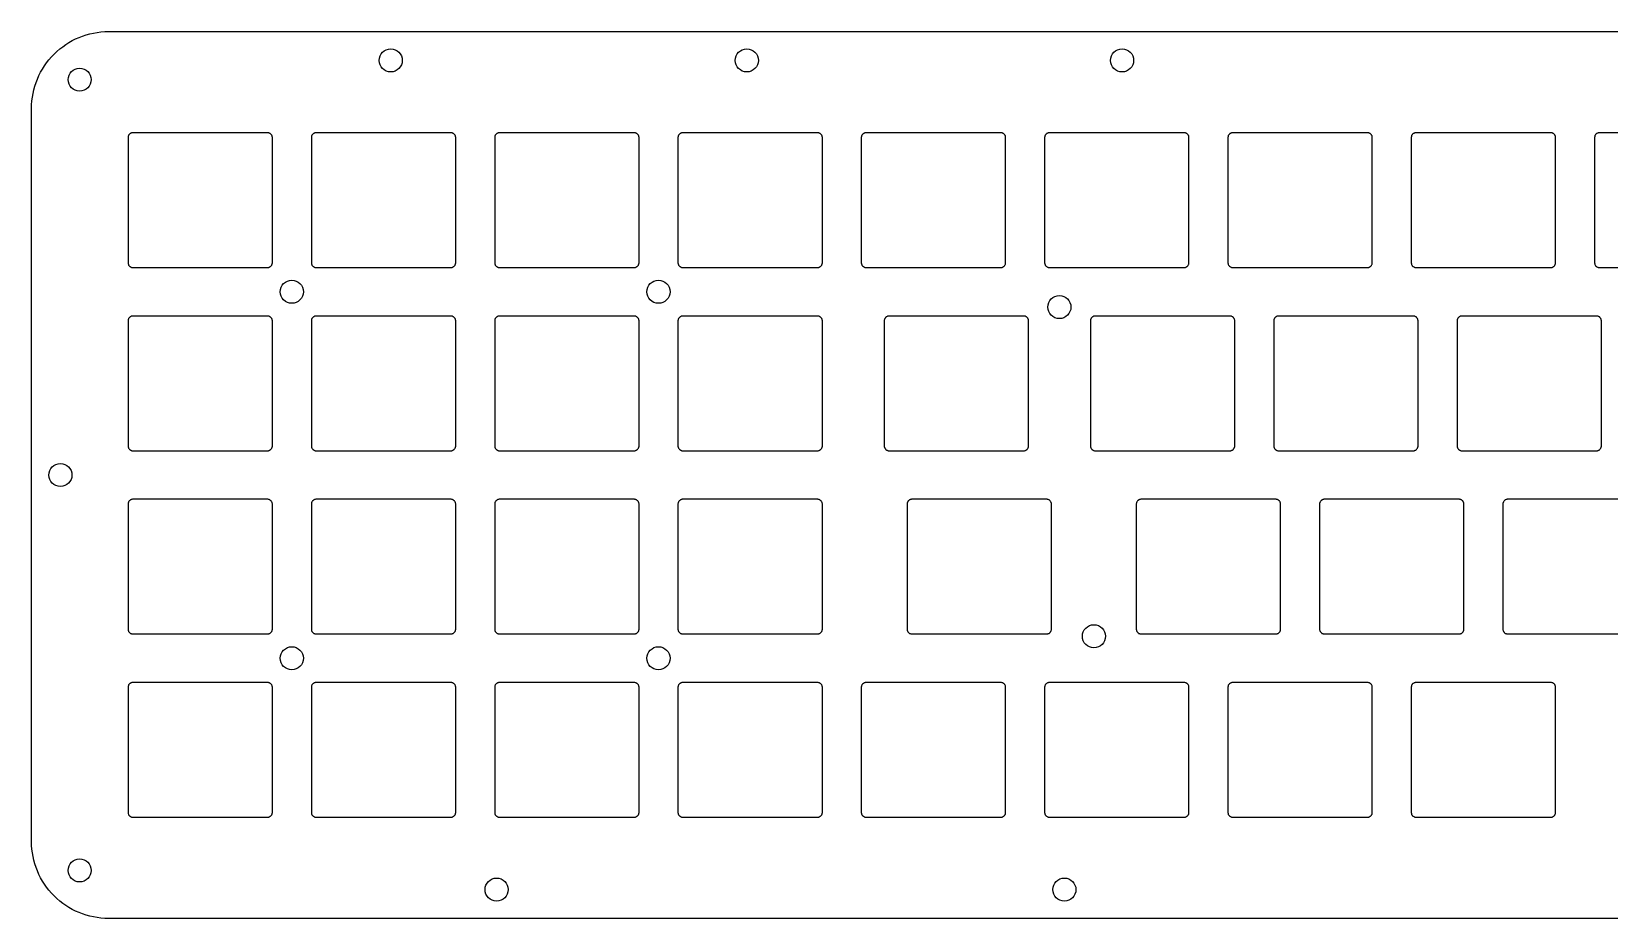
# Model space of a CAD drawing. Header units: millimetres. Extents: x -87 to 244, y 14 to 106.
# Drawn here: x -86.7 to 77.2, y 13.7 to 105.9 of the extents above; entities that cross this region are included whole.
import ezdxf

# ---------------------------------------------------------------- set-up
doc = ezdxf.new("R2010")
doc.units = ezdxf.units.MM
doc.layers.add('2D$guides', color=12, linetype='Continuous', true_color=0xc80000)
doc.layers.add('Default', color=18, linetype='Continuous', true_color=0x000000)

# ---------------------------------------------------------------- blocks, each defined once
blk = doc.blocks.new('screw hole M2 2.3mm')
at = {"layer": 'Default'}
blk.add_circle((0, 0), 1.2, dxfattribs=at)

msp = doc.modelspace()

# ---------------------------------------------------------------- linework, layer by layer
at = {"layer": '2D$guides'}
for p, q in [((-78.74, 105.85, 7), (235.59, 105.85, 7)), ((235.59, 13.65, 7), (-78.74, 13.65, 7))]:
    msp.add_line(p, q, dxfattribs=at)
for points in [[(-86.74, 21.65), (-86.74, 97.85)], [(90.19, 95.33), (76.19, 95.33), (76.14, 95.33), (76.1, 95.32), (76.06, 95.31), (76.02, 95.3), (75.98, 95.28), (75.94, 95.26), (75.9, 95.24), (75.87, 95.21), (75.83, 95.18), (75.8, 95.15), (75.78, 95.11), (75.75, 95.08), (75.73, 95.04), (75.72, 95), (75.7, 94.96), (75.7, 94.91), (75.69, 94.87), (75.69, 94.83), (75.69, 81.83), (75.69, 81.78), (75.7, 81.74), (75.7, 81.7), (75.72, 81.66), (75.73, 81.62), (75.75, 81.58), (75.78, 81.54), (75.8, 81.51), (75.83, 81.47), (75.87, 81.44), (75.9, 81.42), (75.94, 81.39), (75.98, 81.37), (76.02, 81.36), (76.06, 81.34), (76.1, 81.33), (76.14, 81.33), (76.19, 81.33), (90.19, 81.33)], [(80.66, 57.23), (66.66, 57.23), (66.62, 57.23), (66.58, 57.22), (66.53, 57.21), (66.49, 57.2), (66.45, 57.18), (66.41, 57.16), (66.38, 57.14), (66.34, 57.11), (66.31, 57.08), (66.28, 57.05), (66.25, 57.01), (66.23, 56.98), (66.21, 56.94), (66.19, 56.9), (66.18, 56.86), (66.17, 56.81), (66.16, 56.77), (66.16, 56.73), (66.16, 43.73), (66.16, 43.68), (66.17, 43.64), (66.18, 43.6), (66.19, 43.56), (66.21, 43.52), (66.23, 43.48), (66.25, 43.44), (66.28, 43.41), (66.31, 43.37), (66.34, 43.34), (66.38, 43.32), (66.41, 43.29), (66.45, 43.27), (66.49, 43.26), (66.53, 43.24), (66.58, 43.23), (66.62, 43.23), (66.66, 43.23), (80.66, 43.23)]]:
    msp.add_lwpolyline(points, dxfattribs=at)
for points in [[(-62.21, 81.33), (-62.17, 81.33), (-62.13, 81.33), (-62.08, 81.34), (-62.04, 81.36), (-62, 81.37), (-61.96, 81.39), (-61.93, 81.42), (-61.89, 81.44), (-61.86, 81.47), (-61.83, 81.51), (-61.8, 81.54), (-61.78, 81.58), (-61.76, 81.62), (-61.74, 81.66), (-61.73, 81.7), (-61.72, 81.74), (-61.71, 81.78), (-61.71, 81.83), (-61.71, 94.83), (-61.71, 94.87), (-61.72, 94.91), (-61.73, 94.96), (-61.74, 95), (-61.76, 95.04), (-61.78, 95.08), (-61.8, 95.11), (-61.83, 95.15), (-61.86, 95.18), (-61.89, 95.21), (-61.93, 95.24), (-61.96, 95.26), (-62, 95.28), (-62.04, 95.3), (-62.08, 95.31), (-62.13, 95.32), (-62.17, 95.33), (-62.21, 95.33), (-76.21, 95.33), (-76.26, 95.33), (-76.3, 95.32), (-76.34, 95.31), (-76.38, 95.3), (-76.42, 95.28), (-76.46, 95.26), (-76.5, 95.24), (-76.53, 95.21), (-76.57, 95.18), (-76.6, 95.15), (-76.62, 95.11), (-76.65, 95.08), (-76.67, 95.04), (-76.68, 95), (-76.7, 94.96), (-76.7, 94.91), (-76.71, 94.87), (-76.71, 94.83), (-76.71, 81.83), (-76.71, 81.78), (-76.7, 81.74), (-76.7, 81.7), (-76.68, 81.66), (-76.67, 81.62), (-76.65, 81.58), (-76.62, 81.54), (-76.6, 81.51), (-76.57, 81.47), (-76.53, 81.44), (-76.5, 81.42), (-76.46, 81.39), (-76.42, 81.37), (-76.38, 81.36), (-76.34, 81.34), (-76.3, 81.33), (-76.26, 81.33), (-76.21, 81.33)], [(-42.66, 81.83), (-42.66, 94.83), (-42.66, 94.87), (-42.67, 94.91), (-42.68, 94.96), (-42.69, 95), (-42.71, 95.04), (-42.73, 95.08), (-42.75, 95.11), (-42.78, 95.15), (-42.81, 95.18), (-42.84, 95.21), (-42.88, 95.24), (-42.91, 95.26), (-42.95, 95.28), (-42.99, 95.3), (-43.03, 95.31), (-43.08, 95.32), (-43.12, 95.33), (-43.16, 95.33), (-57.16, 95.33), (-57.21, 95.33), (-57.25, 95.32), (-57.29, 95.31), (-57.33, 95.3), (-57.37, 95.28), (-57.41, 95.26), (-57.45, 95.24), (-57.48, 95.21), (-57.52, 95.18), (-57.55, 95.15), (-57.57, 95.11), (-57.6, 95.08), (-57.62, 95.04), (-57.63, 95), (-57.65, 94.96), (-57.65, 94.91), (-57.66, 94.87), (-57.66, 94.83), (-57.66, 81.83), (-57.66, 81.78), (-57.65, 81.74), (-57.65, 81.7), (-57.63, 81.66), (-57.62, 81.62), (-57.6, 81.58), (-57.57, 81.54), (-57.55, 81.51), (-57.52, 81.47), (-57.48, 81.44), (-57.45, 81.42), (-57.41, 81.39), (-57.37, 81.37), (-57.33, 81.36), (-57.29, 81.34), (-57.25, 81.33), (-57.21, 81.33), (-57.16, 81.33), (-43.16, 81.33), (-43.12, 81.33), (-43.08, 81.33), (-43.03, 81.34), (-42.99, 81.36), (-42.95, 81.37), (-42.91, 81.39), (-42.88, 81.42), (-42.84, 81.44), (-42.81, 81.47), (-42.78, 81.51), (-42.75, 81.54), (-42.73, 81.58), (-42.71, 81.62), (-42.69, 81.66), (-42.68, 81.7), (-42.67, 81.74), (-42.66, 81.78)], [(-23.61, 81.83), (-23.61, 94.83), (-23.61, 94.87), (-23.62, 94.91), (-23.63, 94.96), (-23.64, 95), (-23.66, 95.04), (-23.68, 95.08), (-23.7, 95.11), (-23.73, 95.15), (-23.76, 95.18), (-23.79, 95.21), (-23.83, 95.24), (-23.86, 95.26), (-23.9, 95.28), (-23.94, 95.3), (-23.98, 95.31), (-24.03, 95.32), (-24.07, 95.33), (-24.11, 95.33), (-38.11, 95.33), (-38.16, 95.33), (-38.2, 95.32), (-38.24, 95.31), (-38.28, 95.3), (-38.32, 95.28), (-38.36, 95.26), (-38.4, 95.24), (-38.43, 95.21), (-38.47, 95.18), (-38.5, 95.15), (-38.52, 95.11), (-38.55, 95.08), (-38.57, 95.04), (-38.58, 95), (-38.6, 94.96), (-38.6, 94.91), (-38.61, 94.87), (-38.61, 94.83), (-38.61, 81.83), (-38.61, 81.78), (-38.6, 81.74), (-38.6, 81.7), (-38.58, 81.66), (-38.57, 81.62), (-38.55, 81.58), (-38.52, 81.54), (-38.5, 81.51), (-38.47, 81.47), (-38.43, 81.44), (-38.4, 81.42), (-38.36, 81.39), (-38.32, 81.37), (-38.28, 81.36), (-38.24, 81.34), (-38.2, 81.33), (-38.16, 81.33), (-38.11, 81.33), (-24.11, 81.33), (-24.07, 81.33), (-24.03, 81.33), (-23.98, 81.34), (-23.94, 81.36), (-23.9, 81.37), (-23.86, 81.39), (-23.83, 81.42), (-23.79, 81.44), (-23.76, 81.47), (-23.73, 81.51), (-23.7, 81.54), (-23.68, 81.58), (-23.66, 81.62), (-23.64, 81.66), (-23.63, 81.7), (-23.62, 81.74), (-23.61, 81.78)], [(-19.06, 95.33), (-19.11, 95.33), (-19.15, 95.32), (-19.19, 95.31), (-19.23, 95.3), (-19.27, 95.28), (-19.31, 95.26), (-19.35, 95.24), (-19.38, 95.21), (-19.42, 95.18), (-19.45, 95.15), (-19.47, 95.11), (-19.5, 95.08), (-19.52, 95.04), (-19.53, 95), (-19.55, 94.96), (-19.55, 94.91), (-19.56, 94.87), (-19.56, 94.83), (-19.56, 81.83), (-19.56, 81.78), (-19.55, 81.74), (-19.55, 81.7), (-19.53, 81.66), (-19.52, 81.62), (-19.5, 81.58), (-19.47, 81.54), (-19.45, 81.51), (-19.42, 81.47), (-19.38, 81.44), (-19.35, 81.42), (-19.31, 81.39), (-19.27, 81.37), (-19.23, 81.36), (-19.19, 81.34), (-19.15, 81.33), (-19.11, 81.33), (-19.06, 81.33), (-5.06, 81.33), (-5.02, 81.33), (-4.98, 81.33), (-4.93, 81.34), (-4.89, 81.36), (-4.85, 81.37), (-4.81, 81.39), (-4.78, 81.42), (-4.74, 81.44), (-4.71, 81.47), (-4.68, 81.51), (-4.65, 81.54), (-4.63, 81.58), (-4.61, 81.62), (-4.59, 81.66), (-4.58, 81.7), (-4.57, 81.74), (-4.56, 81.78), (-4.56, 81.83), (-4.56, 94.83), (-4.56, 94.87), (-4.57, 94.91), (-4.58, 94.96), (-4.59, 95), (-4.61, 95.04), (-4.63, 95.08), (-4.65, 95.11), (-4.68, 95.15), (-4.71, 95.18), (-4.74, 95.21), (-4.78, 95.24), (-4.81, 95.26), (-4.85, 95.28), (-4.89, 95.3), (-4.93, 95.31), (-4.98, 95.32), (-5.02, 95.33), (-5.06, 95.33)], [(-0.01, 95.33), (-0.06, 95.33), (-0.1, 95.32), (-0.14, 95.31), (-0.18, 95.3), (-0.22, 95.28), (-0.26, 95.26), (-0.3, 95.24), (-0.33, 95.21), (-0.37, 95.18), (-0.4, 95.15), (-0.42, 95.11), (-0.45, 95.08), (-0.47, 95.04), (-0.48, 95), (-0.5, 94.96), (-0.5, 94.91), (-0.51, 94.87), (-0.51, 94.83), (-0.51, 81.83), (-0.51, 81.78), (-0.5, 81.74), (-0.5, 81.7), (-0.48, 81.66), (-0.47, 81.62), (-0.45, 81.58), (-0.42, 81.54), (-0.4, 81.51), (-0.37, 81.47), (-0.33, 81.44), (-0.3, 81.42), (-0.26, 81.39), (-0.22, 81.37), (-0.18, 81.36), (-0.14, 81.34), (-0.1, 81.33), (-0.06, 81.33), (-0.01, 81.33), (13.99, 81.33), (14.03, 81.33), (14.07, 81.33), (14.12, 81.34), (14.16, 81.36), (14.2, 81.37), (14.24, 81.39), (14.27, 81.42), (14.31, 81.44), (14.34, 81.47), (14.37, 81.51), (14.4, 81.54), (14.42, 81.58), (14.44, 81.62), (14.46, 81.66), (14.47, 81.7), (14.48, 81.74), (14.49, 81.78), (14.49, 81.83), (14.49, 94.83), (14.49, 94.87), (14.48, 94.91), (14.47, 94.96), (14.46, 95), (14.44, 95.04), (14.42, 95.08), (14.4, 95.11), (14.37, 95.15), (14.34, 95.18), (14.31, 95.21), (14.27, 95.24), (14.24, 95.26), (14.2, 95.28), (14.16, 95.3), (14.12, 95.31), (14.07, 95.32), (14.03, 95.33), (13.99, 95.33)], [(33.04, 81.33), (33.08, 81.33), (33.12, 81.33), (33.17, 81.34), (33.21, 81.36), (33.25, 81.37), (33.29, 81.39), (33.32, 81.42), (33.36, 81.44), (33.39, 81.47), (33.42, 81.51), (33.45, 81.54), (33.47, 81.58), (33.49, 81.62), (33.51, 81.66), (33.52, 81.7), (33.53, 81.74), (33.54, 81.78), (33.54, 81.83), (33.54, 94.83), (33.54, 94.87), (33.53, 94.91), (33.52, 94.96), (33.51, 95), (33.49, 95.04), (33.47, 95.08), (33.45, 95.11), (33.42, 95.15), (33.39, 95.18), (33.36, 95.21), (33.32, 95.24), (33.29, 95.26), (33.25, 95.28), (33.21, 95.3), (33.17, 95.31), (33.12, 95.32), (33.08, 95.33), (33.04, 95.33), (19.04, 95.33), (18.99, 95.33), (18.95, 95.32), (18.91, 95.31), (18.87, 95.3), (18.83, 95.28), (18.79, 95.26), (18.75, 95.24), (18.72, 95.21), (18.68, 95.18), (18.65, 95.15), (18.63, 95.11), (18.6, 95.08), (18.58, 95.04), (18.57, 95), (18.55, 94.96), (18.55, 94.91), (18.54, 94.87), (18.54, 94.83), (18.54, 81.83), (18.54, 81.78), (18.55, 81.74), (18.55, 81.7), (18.57, 81.66), (18.58, 81.62), (18.6, 81.58), (18.63, 81.54), (18.65, 81.51), (18.68, 81.47), (18.72, 81.44), (18.75, 81.42), (18.79, 81.39), (18.83, 81.37), (18.87, 81.36), (18.91, 81.34), (18.95, 81.33), (18.99, 81.33), (19.04, 81.33)], [(38.09, 95.33), (38.04, 95.33), (38, 95.32), (37.96, 95.31), (37.92, 95.3), (37.88, 95.28), (37.84, 95.26), (37.8, 95.24), (37.77, 95.21), (37.73, 95.18), (37.7, 95.15), (37.68, 95.11), (37.65, 95.08), (37.63, 95.04), (37.62, 95), (37.6, 94.96), (37.6, 94.91), (37.59, 94.87), (37.59, 94.83), (37.59, 81.83), (37.59, 81.78), (37.6, 81.74), (37.6, 81.7), (37.62, 81.66), (37.63, 81.62), (37.65, 81.58), (37.68, 81.54), (37.7, 81.51), (37.73, 81.47), (37.77, 81.44), (37.8, 81.42), (37.84, 81.39), (37.88, 81.37), (37.92, 81.36), (37.96, 81.34), (38, 81.33), (38.04, 81.33), (38.09, 81.33), (52.09, 81.33), (52.13, 81.33), (52.17, 81.33), (52.22, 81.34), (52.26, 81.36), (52.3, 81.37), (52.34, 81.39), (52.37, 81.42), (52.41, 81.44), (52.44, 81.47), (52.47, 81.51), (52.5, 81.54), (52.52, 81.58), (52.54, 81.62), (52.56, 81.66), (52.57, 81.7), (52.58, 81.74), (52.59, 81.78), (52.59, 81.83), (52.59, 94.83), (52.59, 94.87), (52.58, 94.91), (52.57, 94.96), (52.56, 95), (52.54, 95.04), (52.52, 95.08), (52.5, 95.11), (52.47, 95.15), (52.44, 95.18), (52.41, 95.21), (52.37, 95.24), (52.34, 95.26), (52.3, 95.28), (52.26, 95.3), (52.22, 95.31), (52.17, 95.32), (52.13, 95.33), (52.09, 95.33)], [(57.14, 95.33), (57.09, 95.33), (57.05, 95.32), (57.01, 95.31), (56.97, 95.3), (56.93, 95.28), (56.89, 95.26), (56.85, 95.24), (56.82, 95.21), (56.78, 95.18), (56.75, 95.15), (56.73, 95.11), (56.7, 95.08), (56.68, 95.04), (56.67, 95), (56.65, 94.96), (56.65, 94.91), (56.64, 94.87), (56.64, 94.83), (56.64, 81.83), (56.64, 81.78), (56.65, 81.74), (56.65, 81.7), (56.67, 81.66), (56.68, 81.62), (56.7, 81.58), (56.73, 81.54), (56.75, 81.51), (56.78, 81.47), (56.82, 81.44), (56.85, 81.42), (56.89, 81.39), (56.93, 81.37), (56.97, 81.36), (57.01, 81.34), (57.05, 81.33), (57.09, 81.33), (57.14, 81.33), (71.14, 81.33), (71.18, 81.33), (71.22, 81.33), (71.27, 81.34), (71.31, 81.36), (71.35, 81.37), (71.39, 81.39), (71.42, 81.42), (71.46, 81.44), (71.49, 81.47), (71.52, 81.51), (71.55, 81.54), (71.57, 81.58), (71.59, 81.62), (71.61, 81.66), (71.62, 81.7), (71.63, 81.74), (71.64, 81.78), (71.64, 81.83), (71.64, 94.83), (71.64, 94.87), (71.63, 94.91), (71.62, 94.96), (71.61, 95), (71.59, 95.04), (71.57, 95.08), (71.55, 95.11), (71.52, 95.15), (71.49, 95.18), (71.46, 95.21), (71.42, 95.24), (71.39, 95.26), (71.35, 95.28), (71.31, 95.3), (71.27, 95.31), (71.22, 95.32), (71.18, 95.33), (71.14, 95.33)], [(-62.21, 62.28), (-62.17, 62.28), (-62.13, 62.28), (-62.08, 62.29), (-62.04, 62.31), (-62, 62.32), (-61.96, 62.34), (-61.93, 62.37), (-61.89, 62.39), (-61.86, 62.42), (-61.83, 62.46), (-61.8, 62.49), (-61.78, 62.53), (-61.76, 62.57), (-61.74, 62.61), (-61.73, 62.65), (-61.72, 62.69), (-61.71, 62.73), (-61.71, 62.78), (-61.71, 75.78), (-61.71, 75.82), (-61.72, 75.86), (-61.73, 75.91), (-61.74, 75.95), (-61.76, 75.99), (-61.78, 76.03), (-61.8, 76.06), (-61.83, 76.1), (-61.86, 76.13), (-61.89, 76.16), (-61.93, 76.19), (-61.96, 76.21), (-62, 76.23), (-62.04, 76.25), (-62.08, 76.26), (-62.13, 76.27), (-62.17, 76.28), (-62.21, 76.28), (-76.21, 76.28), (-76.26, 76.28), (-76.3, 76.27), (-76.34, 76.26), (-76.38, 76.25), (-76.42, 76.23), (-76.46, 76.21), (-76.5, 76.19), (-76.53, 76.16), (-76.57, 76.13), (-76.6, 76.1), (-76.62, 76.06), (-76.65, 76.03), (-76.67, 75.99), (-76.68, 75.95), (-76.7, 75.91), (-76.7, 75.86), (-76.71, 75.82), (-76.71, 75.78), (-76.71, 62.78), (-76.71, 62.73), (-76.7, 62.69), (-76.7, 62.65), (-76.68, 62.61), (-76.67, 62.57), (-76.65, 62.53), (-76.62, 62.49), (-76.6, 62.46), (-76.57, 62.42), (-76.53, 62.39), (-76.5, 62.37), (-76.46, 62.34), (-76.42, 62.32), (-76.38, 62.31), (-76.34, 62.29), (-76.3, 62.28), (-76.26, 62.28), (-76.21, 62.28)], [(-42.66, 75.78), (-42.66, 75.82), (-42.67, 75.86), (-42.68, 75.91), (-42.69, 75.95), (-42.71, 75.99), (-42.73, 76.03), (-42.75, 76.06), (-42.78, 76.1), (-42.81, 76.13), (-42.84, 76.16), (-42.88, 76.19), (-42.91, 76.21), (-42.95, 76.23), (-42.99, 76.25), (-43.03, 76.26), (-43.08, 76.27), (-43.12, 76.28), (-43.16, 76.28), (-57.16, 76.28), (-57.21, 76.28), (-57.25, 76.27), (-57.29, 76.26), (-57.33, 76.25), (-57.37, 76.23), (-57.41, 76.21), (-57.45, 76.19), (-57.48, 76.16), (-57.52, 76.13), (-57.55, 76.1), (-57.57, 76.06), (-57.6, 76.03), (-57.62, 75.99), (-57.63, 75.95), (-57.65, 75.91), (-57.65, 75.86), (-57.66, 75.82), (-57.66, 75.78), (-57.66, 62.78), (-57.66, 62.73), (-57.65, 62.69), (-57.65, 62.65), (-57.63, 62.61), (-57.62, 62.57), (-57.6, 62.53), (-57.57, 62.49), (-57.55, 62.46), (-57.52, 62.42), (-57.48, 62.39), (-57.45, 62.37), (-57.41, 62.34), (-57.37, 62.32), (-57.33, 62.31), (-57.29, 62.29), (-57.25, 62.28), (-57.21, 62.28), (-57.16, 62.28), (-43.16, 62.28), (-43.12, 62.28), (-43.08, 62.28), (-43.03, 62.29), (-42.99, 62.31), (-42.95, 62.32), (-42.91, 62.34), (-42.88, 62.37), (-42.84, 62.39), (-42.81, 62.42), (-42.78, 62.46), (-42.75, 62.49), (-42.73, 62.53), (-42.71, 62.57), (-42.69, 62.61), (-42.68, 62.65), (-42.67, 62.69), (-42.66, 62.73), (-42.66, 62.78)], [(-38.61, 62.78), (-38.61, 62.73), (-38.6, 62.69), (-38.6, 62.65), (-38.58, 62.61), (-38.57, 62.57), (-38.55, 62.53), (-38.52, 62.49), (-38.5, 62.46), (-38.47, 62.42), (-38.43, 62.39), (-38.4, 62.37), (-38.36, 62.34), (-38.32, 62.32), (-38.28, 62.31), (-38.24, 62.29), (-38.2, 62.28), (-38.16, 62.28), (-38.11, 62.28), (-24.11, 62.28), (-24.07, 62.28), (-24.03, 62.28), (-23.98, 62.29), (-23.94, 62.31), (-23.9, 62.32), (-23.86, 62.34), (-23.83, 62.37), (-23.79, 62.39), (-23.76, 62.42), (-23.73, 62.46), (-23.7, 62.49), (-23.68, 62.53), (-23.66, 62.57), (-23.64, 62.61), (-23.63, 62.65), (-23.62, 62.69), (-23.61, 62.73), (-23.61, 62.78), (-23.61, 75.78), (-23.61, 75.82), (-23.62, 75.86), (-23.63, 75.91), (-23.64, 75.95), (-23.66, 75.99), (-23.68, 76.03), (-23.7, 76.06), (-23.73, 76.1), (-23.76, 76.13), (-23.79, 76.16), (-23.83, 76.19), (-23.86, 76.21), (-23.9, 76.23), (-23.94, 76.25), (-23.98, 76.26), (-24.03, 76.27), (-24.07, 76.28), (-24.11, 76.28), (-38.11, 76.28), (-38.16, 76.28), (-38.2, 76.27), (-38.24, 76.26), (-38.28, 76.25), (-38.32, 76.23), (-38.36, 76.21), (-38.4, 76.19), (-38.43, 76.16), (-38.47, 76.13), (-38.5, 76.1), (-38.52, 76.06), (-38.55, 76.03), (-38.57, 75.99), (-38.58, 75.95), (-38.6, 75.91), (-38.6, 75.86), (-38.61, 75.82), (-38.61, 75.78)], [(-19.56, 62.78), (-19.56, 62.73), (-19.55, 62.69), (-19.55, 62.65), (-19.53, 62.61), (-19.52, 62.57), (-19.5, 62.53), (-19.47, 62.49), (-19.45, 62.46), (-19.42, 62.42), (-19.38, 62.39), (-19.35, 62.37), (-19.31, 62.34), (-19.27, 62.32), (-19.23, 62.31), (-19.19, 62.29), (-19.15, 62.28), (-19.11, 62.28), (-19.06, 62.28), (-5.06, 62.28), (-5.02, 62.28), (-4.98, 62.28), (-4.93, 62.29), (-4.89, 62.31), (-4.85, 62.32), (-4.81, 62.34), (-4.78, 62.37), (-4.74, 62.39), (-4.71, 62.42), (-4.68, 62.46), (-4.65, 62.49), (-4.63, 62.53), (-4.61, 62.57), (-4.59, 62.61), (-4.58, 62.65), (-4.57, 62.69), (-4.56, 62.73), (-4.56, 62.78), (-4.56, 75.78), (-4.56, 75.82), (-4.57, 75.86), (-4.58, 75.91), (-4.59, 75.95), (-4.61, 75.99), (-4.63, 76.03), (-4.65, 76.06), (-4.68, 76.1), (-4.71, 76.13), (-4.74, 76.16), (-4.78, 76.19), (-4.81, 76.21), (-4.85, 76.23), (-4.89, 76.25), (-4.93, 76.26), (-4.98, 76.27), (-5.02, 76.28), (-5.06, 76.28), (-19.06, 76.28), (-19.11, 76.28), (-19.15, 76.27), (-19.19, 76.26), (-19.23, 76.25), (-19.27, 76.23), (-19.31, 76.21), (-19.35, 76.19), (-19.38, 76.16), (-19.42, 76.13), (-19.45, 76.1), (-19.47, 76.06), (-19.5, 76.03), (-19.52, 75.99), (-19.53, 75.95), (-19.55, 75.91), (-19.55, 75.86), (-19.56, 75.82), (-19.56, 75.78)], [(1.87, 62.78), (1.87, 62.73), (1.88, 62.69), (1.89, 62.65), (1.9, 62.61), (1.92, 62.57), (1.94, 62.53), (1.96, 62.49), (1.99, 62.46), (2.02, 62.42), (2.05, 62.39), (2.08, 62.37), (2.12, 62.34), (2.16, 62.32), (2.2, 62.31), (2.24, 62.29), (2.28, 62.28), (2.33, 62.28), (2.37, 62.28), (16.37, 62.28), (16.41, 62.28), (16.46, 62.28), (16.5, 62.29), (16.54, 62.31), (16.58, 62.32), (16.62, 62.34), (16.66, 62.37), (16.69, 62.39), (16.72, 62.42), (16.75, 62.46), (16.78, 62.49), (16.8, 62.53), (16.82, 62.57), (16.84, 62.61), (16.85, 62.65), (16.86, 62.69), (16.87, 62.73), (16.87, 62.78), (16.87, 75.78), (16.87, 75.82), (16.86, 75.86), (16.85, 75.91), (16.84, 75.95), (16.82, 75.99), (16.8, 76.03), (16.78, 76.06), (16.75, 76.1), (16.72, 76.13), (16.69, 76.16), (16.66, 76.19), (16.62, 76.21), (16.58, 76.23), (16.54, 76.25), (16.5, 76.26), (16.46, 76.27), (16.41, 76.28), (16.37, 76.28), (2.37, 76.28), (2.33, 76.28), (2.28, 76.27), (2.24, 76.26), (2.2, 76.25), (2.16, 76.23), (2.12, 76.21), (2.08, 76.19), (2.05, 76.16), (2.02, 76.13), (1.99, 76.1), (1.96, 76.06), (1.94, 76.03), (1.92, 75.99), (1.9, 75.95), (1.89, 75.91), (1.88, 75.86), (1.87, 75.82), (1.87, 75.78)], [(23.3, 62.78), (23.3, 62.73), (23.31, 62.69), (23.32, 62.65), (23.33, 62.61), (23.35, 62.57), (23.37, 62.53), (23.39, 62.49), (23.42, 62.46), (23.45, 62.42), (23.48, 62.39), (23.51, 62.37), (23.55, 62.34), (23.59, 62.32), (23.63, 62.31), (23.67, 62.29), (23.71, 62.28), (23.76, 62.28), (23.8, 62.28), (37.8, 62.28), (37.84, 62.28), (37.89, 62.28), (37.93, 62.29), (37.97, 62.31), (38.01, 62.32), (38.05, 62.34), (38.09, 62.37), (38.12, 62.39), (38.15, 62.42), (38.18, 62.46), (38.21, 62.49), (38.23, 62.53), (38.25, 62.57), (38.27, 62.61), (38.28, 62.65), (38.29, 62.69), (38.3, 62.73), (38.3, 62.78), (38.3, 75.78), (38.3, 75.82), (38.29, 75.86), (38.28, 75.91), (38.27, 75.95), (38.25, 75.99), (38.23, 76.03), (38.21, 76.06), (38.18, 76.1), (38.15, 76.13), (38.12, 76.16), (38.09, 76.19), (38.05, 76.21), (38.01, 76.23), (37.97, 76.25), (37.93, 76.26), (37.89, 76.27), (37.84, 76.28), (37.8, 76.28), (23.8, 76.28), (23.76, 76.28), (23.71, 76.27), (23.67, 76.26), (23.63, 76.25), (23.59, 76.23), (23.55, 76.21), (23.51, 76.19), (23.48, 76.16), (23.45, 76.13), (23.42, 76.1), (23.39, 76.06), (23.37, 76.03), (23.35, 75.99), (23.33, 75.95), (23.32, 75.91), (23.31, 75.86), (23.3, 75.82), (23.3, 75.78)], [(56.85, 62.28), (56.89, 62.28), (56.94, 62.28), (56.98, 62.29), (57.02, 62.31), (57.06, 62.32), (57.1, 62.34), (57.14, 62.37), (57.17, 62.39), (57.2, 62.42), (57.23, 62.46), (57.26, 62.49), (57.28, 62.53), (57.3, 62.57), (57.32, 62.61), (57.33, 62.65), (57.34, 62.69), (57.35, 62.73), (57.35, 62.78), (57.35, 75.78), (57.35, 75.82), (57.34, 75.86), (57.33, 75.91), (57.32, 75.95), (57.3, 75.99), (57.28, 76.03), (57.26, 76.06), (57.23, 76.1), (57.2, 76.13), (57.17, 76.16), (57.14, 76.19), (57.1, 76.21), (57.06, 76.23), (57.02, 76.25), (56.98, 76.26), (56.94, 76.27), (56.89, 76.28), (56.85, 76.28), (42.85, 76.28), (42.81, 76.28), (42.76, 76.27), (42.72, 76.26), (42.68, 76.25), (42.64, 76.23), (42.6, 76.21), (42.56, 76.19), (42.53, 76.16), (42.5, 76.13), (42.47, 76.1), (42.44, 76.06), (42.42, 76.03), (42.4, 75.99), (42.38, 75.95), (42.37, 75.91), (42.36, 75.86), (42.35, 75.82), (42.35, 75.78), (42.35, 62.78), (42.35, 62.73), (42.36, 62.69), (42.37, 62.65), (42.38, 62.61), (42.4, 62.57), (42.42, 62.53), (42.44, 62.49), (42.47, 62.46), (42.5, 62.42), (42.53, 62.39), (42.56, 62.37), (42.6, 62.34), (42.64, 62.32), (42.68, 62.31), (42.72, 62.29), (42.76, 62.28), (42.81, 62.28), (42.85, 62.28)], [(61.4, 62.78), (61.4, 62.73), (61.41, 62.69), (61.42, 62.65), (61.43, 62.61), (61.45, 62.57), (61.47, 62.53), (61.49, 62.49), (61.52, 62.46), (61.55, 62.42), (61.58, 62.39), (61.61, 62.37), (61.65, 62.34), (61.69, 62.32), (61.73, 62.31), (61.77, 62.29), (61.81, 62.28), (61.86, 62.28), (61.9, 62.28), (75.9, 62.28), (75.94, 62.28), (75.99, 62.28), (76.03, 62.29), (76.07, 62.31), (76.11, 62.32), (76.15, 62.34), (76.19, 62.37), (76.22, 62.39), (76.25, 62.42), (76.28, 62.46), (76.31, 62.49), (76.33, 62.53), (76.35, 62.57), (76.37, 62.61), (76.38, 62.65), (76.39, 62.69), (76.4, 62.73), (76.4, 62.78), (76.4, 75.78), (76.4, 75.82), (76.39, 75.86), (76.38, 75.91), (76.37, 75.95), (76.35, 75.99), (76.33, 76.03), (76.31, 76.06), (76.28, 76.1), (76.25, 76.13), (76.22, 76.16), (76.19, 76.19), (76.15, 76.21), (76.11, 76.23), (76.07, 76.25), (76.03, 76.26), (75.99, 76.27), (75.94, 76.28), (75.9, 76.28), (61.9, 76.28), (61.86, 76.28), (61.81, 76.27), (61.77, 76.26), (61.73, 76.25), (61.69, 76.23), (61.65, 76.21), (61.61, 76.19), (61.58, 76.16), (61.55, 76.13), (61.52, 76.1), (61.49, 76.06), (61.47, 76.03), (61.45, 75.99), (61.43, 75.95), (61.42, 75.91), (61.41, 75.86), (61.4, 75.82), (61.4, 75.78)], [(-61.71, 56.73), (-61.71, 56.77), (-61.72, 56.81), (-61.73, 56.86), (-61.74, 56.9), (-61.76, 56.94), (-61.78, 56.98), (-61.8, 57.01), (-61.83, 57.05), (-61.86, 57.08), (-61.89, 57.11), (-61.93, 57.14), (-61.96, 57.16), (-62, 57.18), (-62.04, 57.2), (-62.08, 57.21), (-62.13, 57.22), (-62.17, 57.23), (-62.21, 57.23), (-76.21, 57.23), (-76.26, 57.23), (-76.3, 57.22), (-76.34, 57.21), (-76.38, 57.2), (-76.42, 57.18), (-76.46, 57.16), (-76.5, 57.14), (-76.53, 57.11), (-76.57, 57.08), (-76.6, 57.05), (-76.62, 57.01), (-76.65, 56.98), (-76.67, 56.94), (-76.68, 56.9), (-76.7, 56.86), (-76.7, 56.81), (-76.71, 56.77), (-76.71, 56.73), (-76.71, 43.73), (-76.71, 43.68), (-76.7, 43.64), (-76.7, 43.6), (-76.68, 43.56), (-76.67, 43.52), (-76.65, 43.48), (-76.62, 43.44), (-76.6, 43.41), (-76.57, 43.37), (-76.53, 43.34), (-76.5, 43.32), (-76.46, 43.29), (-76.42, 43.27), (-76.38, 43.26), (-76.34, 43.24), (-76.3, 43.23), (-76.26, 43.23), (-76.21, 43.23), (-62.21, 43.23), (-62.17, 43.23), (-62.13, 43.23), (-62.08, 43.24), (-62.04, 43.26), (-62, 43.27), (-61.96, 43.29), (-61.93, 43.32), (-61.89, 43.34), (-61.86, 43.37), (-61.83, 43.41), (-61.8, 43.44), (-61.78, 43.48), (-61.76, 43.52), (-61.74, 43.56), (-61.73, 43.6), (-61.72, 43.64), (-61.71, 43.68), (-61.71, 43.73)], [(-43.16, 43.23), (-43.12, 43.23), (-43.08, 43.23), (-43.03, 43.24), (-42.99, 43.26), (-42.95, 43.27), (-42.91, 43.29), (-42.88, 43.32), (-42.84, 43.34), (-42.81, 43.37), (-42.78, 43.41), (-42.75, 43.44), (-42.73, 43.48), (-42.71, 43.52), (-42.69, 43.56), (-42.68, 43.6), (-42.67, 43.64), (-42.66, 43.68), (-42.66, 43.73), (-42.66, 56.73), (-42.66, 56.77), (-42.67, 56.81), (-42.68, 56.86), (-42.69, 56.9), (-42.71, 56.94), (-42.73, 56.98), (-42.75, 57.01), (-42.78, 57.05), (-42.81, 57.08), (-42.84, 57.11), (-42.88, 57.14), (-42.91, 57.16), (-42.95, 57.18), (-42.99, 57.2), (-43.03, 57.21), (-43.08, 57.22), (-43.12, 57.23), (-43.16, 57.23), (-57.16, 57.23), (-57.21, 57.23), (-57.25, 57.22), (-57.29, 57.21), (-57.33, 57.2), (-57.37, 57.18), (-57.41, 57.16), (-57.45, 57.14), (-57.48, 57.11), (-57.52, 57.08), (-57.55, 57.05), (-57.57, 57.01), (-57.6, 56.98), (-57.62, 56.94), (-57.63, 56.9), (-57.65, 56.86), (-57.65, 56.81), (-57.66, 56.77), (-57.66, 56.73), (-57.66, 43.73), (-57.66, 43.68), (-57.65, 43.64), (-57.65, 43.6), (-57.63, 43.56), (-57.62, 43.52), (-57.6, 43.48), (-57.57, 43.44), (-57.55, 43.41), (-57.52, 43.37), (-57.48, 43.34), (-57.45, 43.32), (-57.41, 43.29), (-57.37, 43.27), (-57.33, 43.26), (-57.29, 43.24), (-57.25, 43.23), (-57.21, 43.23), (-57.16, 43.23)], [(-24.11, 43.23), (-24.07, 43.23), (-24.03, 43.23), (-23.98, 43.24), (-23.94, 43.26), (-23.9, 43.27), (-23.86, 43.29), (-23.83, 43.32), (-23.79, 43.34), (-23.76, 43.37), (-23.73, 43.41), (-23.7, 43.44), (-23.68, 43.48), (-23.66, 43.52), (-23.64, 43.56), (-23.63, 43.6), (-23.62, 43.64), (-23.61, 43.68), (-23.61, 43.73), (-23.61, 56.73), (-23.61, 56.77), (-23.62, 56.81), (-23.63, 56.86), (-23.64, 56.9), (-23.66, 56.94), (-23.68, 56.98), (-23.7, 57.01), (-23.73, 57.05), (-23.76, 57.08), (-23.79, 57.11), (-23.83, 57.14), (-23.86, 57.16), (-23.9, 57.18), (-23.94, 57.2), (-23.98, 57.21), (-24.03, 57.22), (-24.07, 57.23), (-24.11, 57.23), (-38.11, 57.23), (-38.16, 57.23), (-38.2, 57.22), (-38.24, 57.21), (-38.28, 57.2), (-38.32, 57.18), (-38.36, 57.16), (-38.4, 57.14), (-38.43, 57.11), (-38.47, 57.08), (-38.5, 57.05), (-38.52, 57.01), (-38.55, 56.98), (-38.57, 56.94), (-38.58, 56.9), (-38.6, 56.86), (-38.6, 56.81), (-38.61, 56.77), (-38.61, 56.73), (-38.61, 43.73), (-38.61, 43.68), (-38.6, 43.64), (-38.6, 43.6), (-38.58, 43.56), (-38.57, 43.52), (-38.55, 43.48), (-38.52, 43.44), (-38.5, 43.41), (-38.47, 43.37), (-38.43, 43.34), (-38.4, 43.32), (-38.36, 43.29), (-38.32, 43.27), (-38.28, 43.26), (-38.24, 43.24), (-38.2, 43.23), (-38.16, 43.23), (-38.11, 43.23)], [(-5.06, 43.23), (-5.02, 43.23), (-4.98, 43.23), (-4.93, 43.24), (-4.89, 43.26), (-4.85, 43.27), (-4.81, 43.29), (-4.78, 43.32), (-4.74, 43.34), (-4.71, 43.37), (-4.68, 43.41), (-4.65, 43.44), (-4.63, 43.48), (-4.61, 43.52), (-4.59, 43.56), (-4.58, 43.6), (-4.57, 43.64), (-4.56, 43.68), (-4.56, 43.73), (-4.56, 56.73), (-4.56, 56.77), (-4.57, 56.81), (-4.58, 56.86), (-4.59, 56.9), (-4.61, 56.94), (-4.63, 56.98), (-4.65, 57.01), (-4.68, 57.05), (-4.71, 57.08), (-4.74, 57.11), (-4.78, 57.14), (-4.81, 57.16), (-4.85, 57.18), (-4.89, 57.2), (-4.93, 57.21), (-4.98, 57.22), (-5.02, 57.23), (-5.06, 57.23), (-19.06, 57.23), (-19.11, 57.23), (-19.15, 57.22), (-19.19, 57.21), (-19.23, 57.2), (-19.27, 57.18), (-19.31, 57.16), (-19.35, 57.14), (-19.38, 57.11), (-19.42, 57.08), (-19.45, 57.05), (-19.47, 57.01), (-19.5, 56.98), (-19.52, 56.94), (-19.53, 56.9), (-19.55, 56.86), (-19.55, 56.81), (-19.56, 56.77), (-19.56, 56.73), (-19.56, 43.73), (-19.56, 43.68), (-19.55, 43.64), (-19.55, 43.6), (-19.53, 43.56), (-19.52, 43.52), (-19.5, 43.48), (-19.47, 43.44), (-19.45, 43.41), (-19.42, 43.37), (-19.38, 43.34), (-19.35, 43.32), (-19.31, 43.29), (-19.27, 43.27), (-19.23, 43.26), (-19.19, 43.24), (-19.15, 43.23), (-19.11, 43.23), (-19.06, 43.23)], [(18.75, 43.23), (18.79, 43.23), (18.84, 43.23), (18.88, 43.24), (18.92, 43.26), (18.96, 43.27), (19, 43.29), (19.04, 43.32), (19.07, 43.34), (19.1, 43.37), (19.13, 43.41), (19.16, 43.44), (19.18, 43.48), (19.2, 43.52), (19.22, 43.56), (19.23, 43.6), (19.24, 43.64), (19.25, 43.68), (19.25, 43.73), (19.25, 56.73), (19.25, 56.77), (19.24, 56.81), (19.23, 56.86), (19.22, 56.9), (19.2, 56.94), (19.18, 56.98), (19.16, 57.01), (19.13, 57.05), (19.1, 57.08), (19.07, 57.11), (19.04, 57.14), (19, 57.16), (18.96, 57.18), (18.92, 57.2), (18.88, 57.21), (18.84, 57.22), (18.79, 57.23), (18.75, 57.23), (4.75, 57.23), (4.71, 57.23), (4.66, 57.22), (4.62, 57.21), (4.58, 57.2), (4.54, 57.18), (4.5, 57.16), (4.46, 57.14), (4.43, 57.11), (4.4, 57.08), (4.37, 57.05), (4.34, 57.01), (4.32, 56.98), (4.3, 56.94), (4.28, 56.9), (4.27, 56.86), (4.26, 56.81), (4.25, 56.77), (4.25, 56.73), (4.25, 43.73), (4.25, 43.68), (4.26, 43.64), (4.27, 43.6), (4.28, 43.56), (4.3, 43.52), (4.32, 43.48), (4.34, 43.44), (4.37, 43.41), (4.4, 43.37), (4.43, 43.34), (4.46, 43.32), (4.5, 43.29), (4.54, 43.27), (4.58, 43.26), (4.62, 43.24), (4.66, 43.23), (4.71, 43.23), (4.75, 43.23)], [(43.06, 56.73), (43.06, 56.77), (43.06, 56.81), (43.05, 56.86), (43.03, 56.9), (43.02, 56.94), (43, 56.98), (42.97, 57.01), (42.95, 57.05), (42.92, 57.08), (42.88, 57.11), (42.85, 57.14), (42.81, 57.16), (42.77, 57.18), (42.73, 57.2), (42.69, 57.21), (42.65, 57.22), (42.61, 57.23), (42.56, 57.23), (28.56, 57.23), (28.52, 57.23), (28.48, 57.22), (28.43, 57.21), (28.39, 57.2), (28.35, 57.18), (28.31, 57.16), (28.28, 57.14), (28.24, 57.11), (28.21, 57.08), (28.18, 57.05), (28.15, 57.01), (28.13, 56.98), (28.11, 56.94), (28.09, 56.9), (28.08, 56.86), (28.07, 56.81), (28.06, 56.77), (28.06, 56.73), (28.06, 43.73), (28.06, 43.68), (28.07, 43.64), (28.08, 43.6), (28.09, 43.56), (28.11, 43.52), (28.13, 43.48), (28.15, 43.44), (28.18, 43.41), (28.21, 43.37), (28.24, 43.34), (28.28, 43.32), (28.31, 43.29), (28.35, 43.27), (28.39, 43.26), (28.43, 43.24), (28.48, 43.23), (28.52, 43.23), (28.56, 43.23), (42.56, 43.23), (42.61, 43.23), (42.65, 43.23), (42.69, 43.24), (42.73, 43.26), (42.77, 43.27), (42.81, 43.29), (42.85, 43.32), (42.88, 43.34), (42.92, 43.37), (42.95, 43.41), (42.97, 43.44), (43, 43.48), (43.02, 43.52), (43.03, 43.56), (43.05, 43.6), (43.06, 43.64), (43.06, 43.68), (43.06, 43.73)], [(62.11, 43.73), (62.11, 56.73), (62.11, 56.77), (62.11, 56.81), (62.1, 56.86), (62.08, 56.9), (62.07, 56.94), (62.05, 56.98), (62.02, 57.01), (62, 57.05), (61.97, 57.08), (61.93, 57.11), (61.9, 57.14), (61.86, 57.16), (61.82, 57.18), (61.78, 57.2), (61.74, 57.21), (61.7, 57.22), (61.66, 57.23), (61.61, 57.23), (47.61, 57.23), (47.57, 57.23), (47.53, 57.22), (47.48, 57.21), (47.44, 57.2), (47.4, 57.18), (47.36, 57.16), (47.33, 57.14), (47.29, 57.11), (47.26, 57.08), (47.23, 57.05), (47.2, 57.01), (47.18, 56.98), (47.16, 56.94), (47.14, 56.9), (47.13, 56.86), (47.12, 56.81), (47.11, 56.77), (47.11, 56.73), (47.11, 43.73), (47.11, 43.68), (47.12, 43.64), (47.13, 43.6), (47.14, 43.56), (47.16, 43.52), (47.18, 43.48), (47.2, 43.44), (47.23, 43.41), (47.26, 43.37), (47.29, 43.34), (47.33, 43.32), (47.36, 43.29), (47.4, 43.27), (47.44, 43.26), (47.48, 43.24), (47.53, 43.23), (47.57, 43.23), (47.61, 43.23), (61.61, 43.23), (61.66, 43.23), (61.7, 43.23), (61.74, 43.24), (61.78, 43.26), (61.82, 43.27), (61.86, 43.29), (61.9, 43.32), (61.93, 43.34), (61.97, 43.37), (62, 43.41), (62.02, 43.44), (62.05, 43.48), (62.07, 43.52), (62.08, 43.56), (62.1, 43.6), (62.11, 43.64), (62.11, 43.68)], [(-61.71, 24.68), (-61.71, 37.68), (-61.71, 37.72), (-61.72, 37.76), (-61.73, 37.81), (-61.74, 37.85), (-61.76, 37.89), (-61.78, 37.93), (-61.8, 37.96), (-61.83, 38), (-61.86, 38.03), (-61.89, 38.06), (-61.93, 38.09), (-61.96, 38.11), (-62, 38.13), (-62.04, 38.15), (-62.08, 38.16), (-62.13, 38.17), (-62.17, 38.18), (-62.21, 38.18), (-76.21, 38.18), (-76.26, 38.18), (-76.3, 38.17), (-76.34, 38.16), (-76.38, 38.15), (-76.42, 38.13), (-76.46, 38.11), (-76.5, 38.09), (-76.53, 38.06), (-76.57, 38.03), (-76.6, 38), (-76.62, 37.96), (-76.65, 37.93), (-76.67, 37.89), (-76.68, 37.85), (-76.7, 37.81), (-76.7, 37.76), (-76.71, 37.72), (-76.71, 37.68), (-76.71, 24.68), (-76.71, 24.63), (-76.7, 24.59), (-76.7, 24.55), (-76.68, 24.51), (-76.67, 24.47), (-76.65, 24.43), (-76.62, 24.39), (-76.6, 24.36), (-76.57, 24.32), (-76.53, 24.29), (-76.5, 24.27), (-76.46, 24.24), (-76.42, 24.22), (-76.38, 24.21), (-76.34, 24.19), (-76.3, 24.18), (-76.26, 24.18), (-76.21, 24.18), (-62.21, 24.18), (-62.17, 24.18), (-62.13, 24.18), (-62.08, 24.19), (-62.04, 24.21), (-62, 24.22), (-61.96, 24.24), (-61.93, 24.27), (-61.89, 24.29), (-61.86, 24.32), (-61.83, 24.36), (-61.8, 24.39), (-61.78, 24.43), (-61.76, 24.47), (-61.74, 24.51), (-61.73, 24.55), (-61.72, 24.59), (-61.71, 24.63)], [(-57.66, 24.68), (-57.66, 24.63), (-57.65, 24.59), (-57.65, 24.55), (-57.63, 24.51), (-57.62, 24.47), (-57.6, 24.43), (-57.57, 24.39), (-57.55, 24.36), (-57.52, 24.32), (-57.48, 24.29), (-57.45, 24.27), (-57.41, 24.24), (-57.37, 24.22), (-57.33, 24.21), (-57.29, 24.19), (-57.25, 24.18), (-57.21, 24.18), (-57.16, 24.18), (-43.16, 24.18), (-43.12, 24.18), (-43.08, 24.18), (-43.03, 24.19), (-42.99, 24.21), (-42.95, 24.22), (-42.91, 24.24), (-42.88, 24.27), (-42.84, 24.29), (-42.81, 24.32), (-42.78, 24.36), (-42.75, 24.39), (-42.73, 24.43), (-42.71, 24.47), (-42.69, 24.51), (-42.68, 24.55), (-42.67, 24.59), (-42.66, 24.63), (-42.66, 24.68), (-42.66, 37.68), (-42.66, 37.72), (-42.67, 37.76), (-42.68, 37.81), (-42.69, 37.85), (-42.71, 37.89), (-42.73, 37.93), (-42.75, 37.96), (-42.78, 38), (-42.81, 38.03), (-42.84, 38.06), (-42.88, 38.09), (-42.91, 38.11), (-42.95, 38.13), (-42.99, 38.15), (-43.03, 38.16), (-43.08, 38.17), (-43.12, 38.18), (-43.16, 38.18), (-57.16, 38.18), (-57.21, 38.18), (-57.25, 38.17), (-57.29, 38.16), (-57.33, 38.15), (-57.37, 38.13), (-57.41, 38.11), (-57.45, 38.09), (-57.48, 38.06), (-57.52, 38.03), (-57.55, 38), (-57.57, 37.96), (-57.6, 37.93), (-57.62, 37.89), (-57.63, 37.85), (-57.65, 37.81), (-57.65, 37.76), (-57.66, 37.72), (-57.66, 37.68)], [(-38.11, 38.18), (-38.16, 38.18), (-38.2, 38.17), (-38.24, 38.16), (-38.28, 38.15), (-38.32, 38.13), (-38.36, 38.11), (-38.4, 38.09), (-38.43, 38.06), (-38.47, 38.03), (-38.5, 38), (-38.52, 37.96), (-38.55, 37.93), (-38.57, 37.89), (-38.58, 37.85), (-38.6, 37.81), (-38.6, 37.76), (-38.61, 37.72), (-38.61, 37.68), (-38.61, 24.68), (-38.61, 24.63), (-38.6, 24.59), (-38.6, 24.55), (-38.58, 24.51), (-38.57, 24.47), (-38.55, 24.43), (-38.52, 24.39), (-38.5, 24.36), (-38.47, 24.32), (-38.43, 24.29), (-38.4, 24.27), (-38.36, 24.24), (-38.32, 24.22), (-38.28, 24.21), (-38.24, 24.19), (-38.2, 24.18), (-38.16, 24.18), (-38.11, 24.18), (-24.11, 24.18), (-24.07, 24.18), (-24.03, 24.18), (-23.98, 24.19), (-23.94, 24.21), (-23.9, 24.22), (-23.86, 24.24), (-23.83, 24.27), (-23.79, 24.29), (-23.76, 24.32), (-23.73, 24.36), (-23.7, 24.39), (-23.68, 24.43), (-23.66, 24.47), (-23.64, 24.51), (-23.63, 24.55), (-23.62, 24.59), (-23.61, 24.63), (-23.61, 24.68), (-23.61, 37.68), (-23.61, 37.72), (-23.62, 37.76), (-23.63, 37.81), (-23.64, 37.85), (-23.66, 37.89), (-23.68, 37.93), (-23.7, 37.96), (-23.73, 38), (-23.76, 38.03), (-23.79, 38.06), (-23.83, 38.09), (-23.86, 38.11), (-23.9, 38.13), (-23.94, 38.15), (-23.98, 38.16), (-24.03, 38.17), (-24.07, 38.18), (-24.11, 38.18)], [(-4.56, 24.68), (-4.56, 37.68), (-4.56, 37.72), (-4.57, 37.76), (-4.58, 37.81), (-4.59, 37.85), (-4.61, 37.89), (-4.63, 37.93), (-4.65, 37.96), (-4.68, 38), (-4.71, 38.03), (-4.74, 38.06), (-4.78, 38.09), (-4.81, 38.11), (-4.85, 38.13), (-4.89, 38.15), (-4.93, 38.16), (-4.98, 38.17), (-5.02, 38.18), (-5.06, 38.18), (-19.06, 38.18), (-19.11, 38.18), (-19.15, 38.17), (-19.19, 38.16), (-19.23, 38.15), (-19.27, 38.13), (-19.31, 38.11), (-19.35, 38.09), (-19.38, 38.06), (-19.42, 38.03), (-19.45, 38), (-19.47, 37.96), (-19.5, 37.93), (-19.52, 37.89), (-19.53, 37.85), (-19.55, 37.81), (-19.55, 37.76), (-19.56, 37.72), (-19.56, 37.68), (-19.56, 24.68), (-19.56, 24.63), (-19.55, 24.59), (-19.55, 24.55), (-19.53, 24.51), (-19.52, 24.47), (-19.5, 24.43), (-19.47, 24.39), (-19.45, 24.36), (-19.42, 24.32), (-19.38, 24.29), (-19.35, 24.27), (-19.31, 24.24), (-19.27, 24.22), (-19.23, 24.21), (-19.19, 24.19), (-19.15, 24.18), (-19.11, 24.18), (-19.06, 24.18), (-5.06, 24.18), (-5.02, 24.18), (-4.98, 24.18), (-4.93, 24.19), (-4.89, 24.21), (-4.85, 24.22), (-4.81, 24.24), (-4.78, 24.27), (-4.74, 24.29), (-4.71, 24.32), (-4.68, 24.36), (-4.65, 24.39), (-4.63, 24.43), (-4.61, 24.47), (-4.59, 24.51), (-4.58, 24.55), (-4.57, 24.59), (-4.56, 24.63)], [(13.99, 24.18), (14.03, 24.18), (14.07, 24.18), (14.12, 24.19), (14.16, 24.21), (14.2, 24.22), (14.24, 24.24), (14.27, 24.27), (14.31, 24.29), (14.34, 24.32), (14.37, 24.36), (14.4, 24.39), (14.42, 24.43), (14.44, 24.47), (14.46, 24.51), (14.47, 24.55), (14.48, 24.59), (14.49, 24.63), (14.49, 24.68), (14.49, 37.68), (14.49, 37.72), (14.48, 37.76), (14.47, 37.81), (14.46, 37.85), (14.44, 37.89), (14.42, 37.93), (14.4, 37.96), (14.37, 38), (14.34, 38.03), (14.31, 38.06), (14.27, 38.09), (14.24, 38.11), (14.2, 38.13), (14.16, 38.15), (14.12, 38.16), (14.07, 38.17), (14.03, 38.18), (13.99, 38.18), (-0.01, 38.18), (-0.06, 38.18), (-0.1, 38.17), (-0.14, 38.16), (-0.18, 38.15), (-0.22, 38.13), (-0.26, 38.11), (-0.3, 38.09), (-0.33, 38.06), (-0.37, 38.03), (-0.4, 38), (-0.42, 37.96), (-0.45, 37.93), (-0.47, 37.89), (-0.48, 37.85), (-0.5, 37.81), (-0.5, 37.76), (-0.51, 37.72), (-0.51, 37.68), (-0.51, 24.68), (-0.51, 24.63), (-0.5, 24.59), (-0.5, 24.55), (-0.48, 24.51), (-0.47, 24.47), (-0.45, 24.43), (-0.42, 24.39), (-0.4, 24.36), (-0.37, 24.32), (-0.33, 24.29), (-0.3, 24.27), (-0.26, 24.24), (-0.22, 24.22), (-0.18, 24.21), (-0.14, 24.19), (-0.1, 24.18), (-0.06, 24.18), (-0.01, 24.18)], [(33.54, 24.68), (33.54, 37.68), (33.54, 37.72), (33.53, 37.76), (33.52, 37.81), (33.51, 37.85), (33.49, 37.89), (33.47, 37.93), (33.45, 37.96), (33.42, 38), (33.39, 38.03), (33.36, 38.06), (33.32, 38.09), (33.29, 38.11), (33.25, 38.13), (33.21, 38.15), (33.17, 38.16), (33.12, 38.17), (33.08, 38.18), (33.04, 38.18), (19.04, 38.18), (18.99, 38.18), (18.95, 38.17), (18.91, 38.16), (18.87, 38.15), (18.83, 38.13), (18.79, 38.11), (18.75, 38.09), (18.72, 38.06), (18.68, 38.03), (18.65, 38), (18.63, 37.96), (18.6, 37.93), (18.58, 37.89), (18.57, 37.85), (18.55, 37.81), (18.55, 37.76), (18.54, 37.72), (18.54, 37.68), (18.54, 24.68), (18.54, 24.63), (18.55, 24.59), (18.55, 24.55), (18.57, 24.51), (18.58, 24.47), (18.6, 24.43), (18.63, 24.39), (18.65, 24.36), (18.68, 24.32), (18.72, 24.29), (18.75, 24.27), (18.79, 24.24), (18.83, 24.22), (18.87, 24.21), (18.91, 24.19), (18.95, 24.18), (18.99, 24.18), (19.04, 24.18), (33.04, 24.18), (33.08, 24.18), (33.12, 24.18), (33.17, 24.19), (33.21, 24.21), (33.25, 24.22), (33.29, 24.24), (33.32, 24.27), (33.36, 24.29), (33.39, 24.32), (33.42, 24.36), (33.45, 24.39), (33.47, 24.43), (33.49, 24.47), (33.51, 24.51), (33.52, 24.55), (33.53, 24.59), (33.54, 24.63)], [(37.59, 24.68), (37.59, 24.63), (37.6, 24.59), (37.6, 24.55), (37.62, 24.51), (37.63, 24.47), (37.65, 24.43), (37.68, 24.39), (37.7, 24.36), (37.73, 24.32), (37.77, 24.29), (37.8, 24.27), (37.84, 24.24), (37.88, 24.22), (37.92, 24.21), (37.96, 24.19), (38, 24.18), (38.04, 24.18), (38.09, 24.18), (52.09, 24.18), (52.13, 24.18), (52.17, 24.18), (52.22, 24.19), (52.26, 24.21), (52.3, 24.22), (52.34, 24.24), (52.37, 24.27), (52.41, 24.29), (52.44, 24.32), (52.47, 24.36), (52.5, 24.39), (52.52, 24.43), (52.54, 24.47), (52.56, 24.51), (52.57, 24.55), (52.58, 24.59), (52.59, 24.63), (52.59, 24.68), (52.59, 37.68), (52.59, 37.72), (52.58, 37.76), (52.57, 37.81), (52.56, 37.85), (52.54, 37.89), (52.52, 37.93), (52.5, 37.96), (52.47, 38), (52.44, 38.03), (52.41, 38.06), (52.37, 38.09), (52.34, 38.11), (52.3, 38.13), (52.26, 38.15), (52.22, 38.16), (52.17, 38.17), (52.13, 38.18), (52.09, 38.18), (38.09, 38.18), (38.04, 38.18), (38, 38.17), (37.96, 38.16), (37.92, 38.15), (37.88, 38.13), (37.84, 38.11), (37.8, 38.09), (37.77, 38.06), (37.73, 38.03), (37.7, 38), (37.68, 37.96), (37.65, 37.93), (37.63, 37.89), (37.62, 37.85), (37.6, 37.81), (37.6, 37.76), (37.59, 37.72), (37.59, 37.68)], [(71.64, 24.68), (71.64, 37.68), (71.64, 37.72), (71.63, 37.76), (71.62, 37.81), (71.61, 37.85), (71.59, 37.89), (71.57, 37.93), (71.55, 37.96), (71.52, 38), (71.49, 38.03), (71.46, 38.06), (71.42, 38.09), (71.39, 38.11), (71.35, 38.13), (71.31, 38.15), (71.27, 38.16), (71.22, 38.17), (71.18, 38.18), (71.14, 38.18), (57.14, 38.18), (57.09, 38.18), (57.05, 38.17), (57.01, 38.16), (56.97, 38.15), (56.93, 38.13), (56.89, 38.11), (56.85, 38.09), (56.82, 38.06), (56.78, 38.03), (56.75, 38), (56.73, 37.96), (56.7, 37.93), (56.68, 37.89), (56.67, 37.85), (56.65, 37.81), (56.65, 37.76), (56.64, 37.72), (56.64, 37.68), (56.64, 24.68), (56.64, 24.63), (56.65, 24.59), (56.65, 24.55), (56.67, 24.51), (56.68, 24.47), (56.7, 24.43), (56.73, 24.39), (56.75, 24.36), (56.78, 24.32), (56.82, 24.29), (56.85, 24.27), (56.89, 24.24), (56.93, 24.22), (56.97, 24.21), (57.01, 24.19), (57.05, 24.18), (57.09, 24.18), (57.14, 24.18), (71.14, 24.18), (71.18, 24.18), (71.22, 24.18), (71.27, 24.19), (71.31, 24.21), (71.35, 24.22), (71.39, 24.24), (71.42, 24.27), (71.46, 24.29), (71.49, 24.32), (71.52, 24.36), (71.55, 24.39), (71.57, 24.43), (71.59, 24.47), (71.61, 24.51), (71.62, 24.55), (71.63, 24.59), (71.64, 24.63)]]:
    msp.add_lwpolyline(points, close=True, dxfattribs=at)
at = {"layer": '2D$guides', "extrusion": (0, 0, -1)}
for centre, start, end in [((78.74, 97.85, -7), 0, 90.0001), ((78.74, 21.65, -7), 269.9999, 0)]:
    msp.add_arc(centre, 8, start, end, dxfattribs=at)

# ---------------------------------------------------------------- block references
at = {"layer": 'Default'}
for p in [(-49.41, 102.85, 7), (-12.41, 102.85, 7), (26.59, 102.85, 7), (-81.74, 100.85, 7), (-59.69, 78.8, 7), (-21.59, 78.8, 7), (20.07, 77.21, 7), (-83.74, 59.75, 7), (23.66, 42.99, 7), (-59.69, 40.7, 7), (-21.59, 40.7, 7), (-81.74, 18.65, 7), (-38.41, 16.65, 7), (20.59, 16.65, 7)]:
    msp.add_blockref('screw hole M2 2.3mm', p, dxfattribs=at)

doc.saveas('drawing.dxf')
